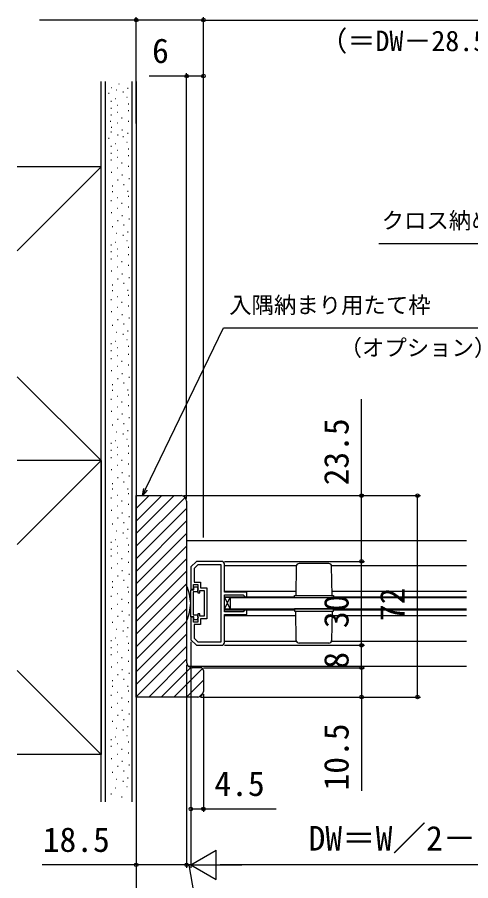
# Model space of a CAD drawing. Units: millimetres, scale not verified. Extents: x -525 to 525, y -783 to 779.
# Drawn here: x -97 to 65, y -626.9 to -318.2 of the extents above; entities that cross this region are included whole.
import ezdxf
from ezdxf.enums import TextEntityAlignment as Align

# ---------------------------------------------------------------- set-up
doc = ezdxf.new("R2010")
doc.units = ezdxf.units.MM
doc.header["$LTSCALE"] = 4
for name, color, linetype in [('0-3_YKK_11', 7, 'Continuous'), ('0-4_YKK_12', 2, 'Continuous'), ('0-5_YKK_13', 4, 'Continuous'), ('0-7_YKK_D', 6, 'Continuous'), ('0-9_YSS_K', 3, 'Continuous')]:
    doc.layers.add(name, color=color, linetype=linetype)
doc.styles.add('ＭＳ ゴシック', font='')
doc.styles.get('ＭＳ ゴシック').set_extended_font_data('MS Gothic')

msp = doc.modelspace()

# ---------------------------------------------------------------- linework, layer by layer
at = {"layer": '0-3_YKK_11'}
for points in [[(-24, -512.7), (-33, -512.7), (-35, -514.7), (-35, -522.7), (-34, -522.7), (-34, -521), (-32.5, -521), (-32.5, -523.9), (-31.8, -523.9), (-31.8, -523.1), (-30.2, -523.1), (-30.2, -527.7), (-30.2, -532.3), (-31.8, -532.3), (-31.8, -531.5), (-32.5, -531.5), (-32.5, -534.4), (-34, -534.4), (-34, -532.7), (-35, -532.7), (-35, -540.7), (-33, -542.7), (-24, -542.7)], [(-23, -541.7), (-23, -531.7), (-15, -531.7), (-15, -530), (-15.6, -530), (-15.8, -530.2), (-16.3, -530.7), (-23, -530.7), (-23, -524.7), (-16.3, -524.7), (-15.8, -525.2), (-15.6, -525.4), (-15, -525.4), (-15, -523.7), (-23, -523.7), (-23, -513.7)]]:
    msp.add_lwpolyline(points, dxfattribs=at)
msp.add_lwpolyline([(-24.2, -541.5), (-24.2, -513.9), (-32.503, -513.9), (-33.8, -515.197), (-33.8, -520.1), (-31.6, -520.1), (-31.6, -522.2), (-29.3, -522.2), (-29.3, -533.2), (-31.6, -533.2), (-31.6, -535.3), (-33.8, -535.3), (-33.8, -540.203), (-32.503, -541.5)], close=True, dxfattribs=at)
for centre, start, end in [((-24, -513.7), 0.00001, 89.99999), ((-24, -541.7), 270.00001, 359.99999)]:
    msp.add_arc(centre, 1, start, end, dxfattribs=at)
at = {"layer": '0-4_YKK_12'}
for p, q in [((-36.5, -505.2), (63.5, -505.2)), ((-23, -514.2), (2.715, -514.2)), ((15.285, -514.2), (63.5, -514.2)), ((-23, -523.4), (2.527, -523.4)), ((15.5, -523.4), (63.5, -523.4)), ((-23, -525.4), (2, -525.4)), ((-15.6, -525.4), (-15.499, -525.4)), ((16, -525.4), (63.5, -525.4)), ((-23, -530), (2, -530)), ((16, -530), (63.5, -530)), ((-23, -532), (2.527, -532)), ((15.473, -532), (63.5, -532)), ((-23, -541.2), (2.715, -541.2)), ((15.285, -541.2), (63.5, -541.2)), ((-35.827, -550.2), (63.5, -550.2))]:
    msp.add_line(p, q, dxfattribs=at)
at = {"layer": '0-5_YKK_13'}
for p, q in [((2.684, -514.433), (2.5, -524.95)), ((14.317, -513.45), (3.683, -513.45)), ((15.5, -524.95), (15.316, -514.433)), ((-23, -525.55), (-21, -529.85)), ((-23, -529.85), (-21, -525.55)), ((2.684, -540.967), (2.5, -530.45)), ((15.5, -530.45), (15.316, -540.967)), ((14.317, -541.95), (3.683, -541.95))]:
    msp.add_line(p, q, dxfattribs=at)
for points in [[(-35, -532.55), (-35, -522.85), (-33.9, -522.85), (-33.9, -521.75), (-32.6, -521.75), (-32.6, -522.35), (-32.4, -522.55), (-32.4, -522.65), (-32.6, -522.85), (-32.6, -523.55), (-34.2, -523.55), (-34.2, -531.85), (-32.6, -531.85), (-32.6, -532.55), (-32.4, -532.75), (-32.4, -532.85), (-32.6, -533.05), (-32.6, -533.65), (-33.9, -533.65), (-33.9, -532.55)], [(-23, -525.55), (-21, -525.55), (-21, -529.85), (-23, -529.85)], [(16, -525.7), (2, -525.7), (2, -524.95), (16, -524.95)], [(16, -529.7), (2, -529.7), (2, -530.45), (16, -530.45)]]:
    msp.add_lwpolyline(points, close=True, dxfattribs=at)
msp.add_lwpolyline([(63.5, -525.7), (-21, -525.7), (-21, -529.7), (63.5, -529.7)], dxfattribs=at)
for centre, radius, start, end in [((3.683, -514.45), 1, 90, 179), ((14.317, -514.45), 1, 1, 90), ((-54.958, -529.002), 20, 3.73196, 22.64926), ((-54.958, -526.398), 20, 337.35074, 356.26804), ((3.683, -540.95), 1, 181, 270), ((14.317, -540.95), 1, 270, 359)]:
    msp.add_arc(centre, radius, start, end, dxfattribs=at)
at = {"layer": '0-7_YKK_D'}
for p, q in [((-54.5, -356.2), (-54.5, -318.2)), ((-30.5, -504.2), (-30.5, -318.2)), ((-30.5, -504.2), (-30.5, -318.2)), ((-30.5, -319.2), (141, -319.2)), ((-36.5, -490.204), (-36.5, -338.2)), ((-30.5, -504.2), (-30.5, -338.2)), ((-37.5, -489.204), (47, -489.204)), ((-37.5, -489.204), (27, -489.204)), ((46, -561.204), (46, -489.204)), ((-23, -512.7), (27, -512.7)), ((-23, -512.7), (27, -512.7)), ((26, -542.7), (26, -512.7)), ((-35, -541.493), (-35, -622.204)), ((-35, -541.493), (-35, -622.204)), ((-35, -541.493), (-35, -602.204)), ((-23, -542.7), (27, -542.7)), ((-23, -542.7), (27, -542.7)), ((26, -550.704), (26, -542.7)), ((-36.5, -549.704), (-36.5, -622.204)), ((-36.5, -549.704), (-36.5, -622.204)), ((-30.5, -550.704), (27, -550.704)), ((-30.5, -550.704), (27, -550.704)), ((-31.5, -561.204), (47, -561.204)), ((-31.5, -561.204), (27, -561.204)), ((-30.5, -560.204), (-30.5, -602.204)), ((-54.5, -564.204), (-54.5, -664.204)), ((-54.5, -564.204), (-54.5, -622.204)), ((-35, -621.204), (-25.907, -615.954)), ((-25.907, -626.454), (-25.907, -615.954)), ((-36.5, -621.204), (-39.05, -621.204)), ((-35, -621.204), (-36.5, -621.204)), ((-35, -621.204), (-36.5, -621.204)), ((-35, -621.204), (-32.45, -621.204)), ((-35, -621.204), (-25.907, -626.454)), ((-35, -621.204), (-16.813, -621.204)), ((154.5, -621.204), (-24.5, -621.204))]:
    msp.add_line(p, q, dxfattribs=at)
for points in [[(-30.5, -319.2), (-54.5, -319.2), (-89.005, -319.2)], [(-30.5, -339.2), (-36.5, -339.2), (-49.868, -339.2)], [(152.784, -461.2), (152.041, -458.761), (133.906, -399.204), (32.162, -399.204)], [(-52.283, -489.204), (-51.175, -486.907), (-23.321, -429.204), (77.544, -429.204)], [(26, -512.7), (26, -489.204), (26, -454.699)], [(-50.559, -487.204), (-52.283, -489.204), (-51.79, -486.61)], [(26, -550.704), (26, -561.204), (26, -594.754)], [(-35, -601.204), (-30.5, -601.204), (-4.45, -601.204)], [(-36.5, -621.204), (-54.5, -621.204), (-88.05, -621.204)], [(-35.75, -621.204), (-32.292, -641.204), (-10.019, -641.204)]]:
    msp.add_lwpolyline(points, dxfattribs=at)
for centre in [(-54.5, -319.2), (-30.5, -319.2), (-30.5, -319.2), (-36.5, -339.2), (-30.5, -339.2), (26, -489.204), (46, -489.204), (26, -512.7), (26, -512.7), (26, -542.7), (26, -542.7), (26, -550.704), (26, -550.704), (26, -561.204), (46, -561.204), (-35, -601.204), (-30.5, -601.204), (-54.5, -621.204), (-36.5, -621.204), (-36.5, -621.204)]:
    msp.add_circle(centre, 0.637, dxfattribs=at)
at = {"layer": '0-9_YSS_K'}
for p, q in [((-67, -598.7), (-67, -341.2)), ((-65.5, -598.7), (-65.5, -341.2)), ((-60.557, -342.14), (-60.757, -342.14)), ((-56, -598.7), (-56, -341.2)), ((-54.5, -341.2), (-54.5, -598.7)), ((-64.153, -345.494), (-64.353, -345.494)), ((-63.303, -343.392), (-63.503, -343.392)), ((-61.407, -344.243), (-61.607, -344.243)), ((-59.052, -344.916), (-59.252, -344.916)), ((-57.383, -343.72), (-57.583, -343.72)), ((-63.394, -348.327), (-63.594, -348.327)), ((-61.744, -347.383), (-61.944, -347.383)), ((-57.719, -346.86), (-57.919, -346.86)), ((-63.394, -350.774), (-63.594, -350.774)), ((-61.151, -349.754), (-61.351, -349.754)), ((-57.127, -349.232), (-57.327, -349.232)), ((-57.127, -351.678), (-57.327, -351.678)), ((-63.394, -353.22), (-63.594, -353.22)), ((-61.151, -352.201), (-61.351, -352.201)), ((-59.581, -354.23), (-59.781, -354.23)), ((-63.568, -355.433), (-63.768, -355.433)), ((-63.201, -357.564), (-63.401, -357.564)), ((-61.151, -356.024), (-61.351, -356.024)), ((-57.127, -355.501), (-57.327, -355.501)), ((-63.391, -359.279), (-63.591, -359.279)), ((-60.959, -360.367), (-61.159, -360.367)), ((-59.389, -358.573), (-59.589, -358.573)), ((-59.052, -360.993), (-59.252, -360.993)), ((-57.383, -359.798), (-57.583, -359.798)), ((-64.153, -361.572), (-64.353, -361.572)), ((-61.744, -363.46), (-61.944, -363.46)), ((-57.719, -362.938), (-57.919, -362.938)), ((-63.394, -364.405), (-63.594, -364.405)), ((-63.394, -366.851), (-63.594, -366.851)), ((-61.151, -365.832), (-61.351, -365.832)), ((-57.127, -365.309), (-57.327, -365.309)), ((-63.394, -369.297), (-63.594, -369.297)), ((-61.151, -368.278), (-61.351, -368.278)), ((-59.581, -370.307), (-59.781, -370.307)), ((-57.127, -367.755), (-57.327, -367.755)), ((-67, -371.7), (-97, -401.7)), ((-67, -371.7), (-97, -371.7)), ((-67, -476.7), (-67, -371.7)), ((-61.151, -372.101), (-61.351, -372.101)), ((-57.127, -371.578), (-57.327, -371.578)), ((-63.201, -373.641), (-63.401, -373.641)), ((-60.959, -376.444), (-61.159, -376.444)), ((-59.389, -374.65), (-59.589, -374.65)), ((-56.934, -375.922), (-57.134, -375.922)), ((-62.865, -378.575), (-63.065, -378.575)), ((-58.841, -378.052), (-59.041, -378.052)), ((-62.865, -380.574), (-63.065, -380.574)), ((-57.383, -380.52), (-57.583, -380.52)), ((-57.127, -382.249), (-57.327, -382.249)), ((-63.394, -383.791), (-63.594, -383.791)), ((-61.151, -382.772), (-61.351, -382.772)), ((-59.581, -384.8), (-59.781, -384.8)), ((-63.201, -388.134), (-63.401, -388.134)), ((-61.151, -386.595), (-61.351, -386.595)), ((-57.127, -386.072), (-57.327, -386.072)), ((-60.959, -390.938), (-61.159, -390.938)), ((-59.389, -389.144), (-59.589, -389.144)), ((-56.934, -390.415), (-57.134, -390.415)), ((-62.865, -393.069), (-63.065, -393.069)), ((-58.841, -392.546), (-59.041, -392.546)), ((-57.383, -395.013), (-57.583, -395.013)), ((-61.407, -395.536), (-61.607, -395.536)), ((-59.052, -396.209), (-59.252, -396.209)), ((-57.719, -398.153), (-57.919, -398.153)), ((-63.394, -399.62), (-63.594, -399.62)), ((-61.744, -398.676), (-61.944, -398.676)), ((-61.151, -401.047), (-61.351, -401.047)), ((-57.127, -400.525), (-57.327, -400.525)), ((-63.394, -402.067), (-63.594, -402.067)), ((-61.151, -403.654), (-61.351, -403.654)), ((-57.127, -403.132), (-57.327, -403.132)), ((-63.394, -404.674), (-63.594, -404.674)), ((-59.581, -405.683), (-59.781, -405.683)), ((-57.127, -406.955), (-57.327, -406.955)), ((-63.201, -409.017), (-63.401, -409.017)), ((-61.151, -407.477), (-61.351, -407.477)), ((-59.389, -410.026), (-59.589, -410.026)), ((-60.959, -411.821), (-61.159, -411.821)), ((-58.841, -413.429), (-59.041, -413.429)), ((-56.934, -411.298), (-57.134, -411.298)), ((-62.865, -413.951), (-63.065, -413.951)), ((-62.865, -415.951), (-63.065, -415.951)), ((-57.383, -415.896), (-57.583, -415.896)), ((-63.394, -419.168), (-63.594, -419.168)), ((-61.151, -418.148), (-61.351, -418.148)), ((-57.127, -417.626), (-57.327, -417.626)), ((-61.151, -421.971), (-61.351, -421.971)), ((-59.581, -420.177), (-59.781, -420.177)), ((-57.127, -421.448), (-57.327, -421.448)), ((-63.201, -423.511), (-63.401, -423.511)), ((-59.389, -424.52), (-59.589, -424.52)), ((-56.934, -425.792), (-57.134, -425.792)), ((-62.865, -428.445), (-63.065, -428.445)), ((-60.959, -426.314), (-61.159, -426.314)), ((-58.841, -427.923), (-59.041, -427.923)), ((-61.407, -430.912), (-61.607, -430.912)), ((-59.052, -431.585), (-59.252, -431.585)), ((-57.383, -430.39), (-57.583, -430.39)), ((-63.394, -434.997), (-63.594, -434.997)), ((-61.744, -434.052), (-61.944, -434.052)), ((-57.719, -433.53), (-57.919, -433.53)), ((-63.394, -437.443), (-63.594, -437.443)), ((-61.151, -436.424), (-61.351, -436.424)), ((-57.127, -435.901), (-57.327, -435.901)), ((-63.394, -440.293), (-63.594, -440.293)), ((-61.151, -439.274), (-61.351, -439.274)), ((-59.581, -441.302), (-59.781, -441.302)), ((-57.127, -438.751), (-57.327, -438.751)), ((-61.151, -443.097), (-61.351, -443.097)), ((-57.127, -442.574), (-57.327, -442.574)), ((-97, -446.7), (-67, -476.7)), ((-63.201, -444.636), (-63.401, -444.636)), ((-60.959, -447.44), (-61.159, -447.44)), ((-59.389, -445.646), (-59.589, -445.646)), ((-56.934, -446.917), (-57.134, -446.917)), ((-62.865, -449.571), (-63.065, -449.571)), ((-58.841, -449.048), (-59.041, -449.048)), ((-62.865, -451.57), (-63.065, -451.57)), ((-57.383, -451.515), (-57.583, -451.515)), ((-57.127, -453.245), (-57.327, -453.245)), ((-63.394, -454.787), (-63.594, -454.787)), ((-61.151, -453.767), (-61.351, -453.767)), ((-59.581, -455.796), (-59.781, -455.796)), ((-63.201, -459.13), (-63.401, -459.13)), ((-61.151, -457.59), (-61.351, -457.59)), ((-57.127, -457.068), (-57.327, -457.068)), ((-60.959, -461.934), (-61.159, -461.934)), ((-59.389, -460.139), (-59.589, -460.139)), ((-56.934, -461.411), (-57.134, -461.411)), ((-62.865, -464.064), (-63.065, -464.064)), ((-58.841, -463.542), (-59.041, -463.542)), ((-57.383, -466.009), (-57.583, -466.009)), ((-61.407, -466.532), (-61.607, -466.532)), ((-59.052, -467.204), (-59.252, -467.204)), ((-57.719, -469.149), (-57.919, -469.149)), ((-63.394, -470.616), (-63.594, -470.616)), ((-61.744, -469.672), (-61.944, -469.672)), ((-61.151, -472.043), (-61.351, -472.043)), ((-57.127, -471.52), (-57.327, -471.52)), ((-63.394, -473.062), (-63.594, -473.062)), ((-61.151, -474.634), (-61.351, -474.634)), ((-57.127, -474.111), (-57.327, -474.111)), ((-67, -476.7), (-97, -476.7)), ((-97, -506.7), (-67, -476.7)), ((-67, -476.7), (-97, -476.7)), ((-63.394, -475.653), (-63.594, -475.653)), ((-59.581, -476.662), (-59.781, -476.662)), ((-57.127, -477.934), (-57.327, -477.934)), ((-63.201, -479.996), (-63.401, -479.996)), ((-61.151, -478.457), (-61.351, -478.457)), ((-59.389, -481.006), (-59.589, -481.006)), ((-60.959, -482.8), (-61.159, -482.8)), ((-58.841, -484.408), (-59.041, -484.408)), ((-56.934, -482.277), (-57.134, -482.277)), ((-62.865, -484.931), (-63.065, -484.931)), ((-62.865, -486.93), (-63.065, -486.93)), ((-57.383, -486.875), (-57.583, -486.875)), ((-63.394, -490.147), (-63.594, -490.147)), ((-61.151, -489.127), (-61.351, -489.127)), ((-57.127, -488.605), (-57.327, -488.605)), ((-54.5, -489.204), (-38.5, -489.204)), ((-54.5, -496.204), (-54.5, -489.204)), ((-54.5, -489.329), (-54.374, -489.204)), ((-54.5, -493.819), (-49.884, -489.204)), ((-54.5, -498.31), (-45.394, -489.204)), ((-54.5, -502.8), (-40.904, -489.204)), ((-54.5, -507.29), (-37.043, -489.833)), ((-61.151, -492.95), (-61.351, -492.95)), ((-59.581, -491.156), (-59.781, -491.156)), ((-57.127, -492.428), (-57.327, -492.428)), ((-54.5, -511.78), (-36.5, -493.78)), ((-36.5, -491.204), (-36.5, -548.704)), ((-63.201, -494.49), (-63.401, -494.49)), ((-59.389, -495.499), (-59.589, -495.499)), ((-56.934, -496.771), (-57.134, -496.771)), ((-62.865, -499.424), (-63.065, -499.424)), ((-60.959, -497.294), (-61.159, -497.294)), ((-58.841, -498.902), (-59.041, -498.902)), ((-54.5, -516.27), (-36.5, -498.27)), ((-61.407, -501.891), (-61.607, -501.891)), ((-59.052, -502.564), (-59.252, -502.564)), ((-57.383, -501.369), (-57.583, -501.369)), ((-54.5, -520.76), (-36.5, -502.76)), ((-63.394, -505.976), (-63.594, -505.976)), ((-61.744, -505.031), (-61.944, -505.031)), ((-57.719, -504.509), (-57.919, -504.509)), ((-63.394, -508.422), (-63.594, -508.422)), ((-61.151, -507.403), (-61.351, -507.403)), ((-57.127, -506.88), (-57.327, -506.88)), ((-57.127, -509.251), (-57.327, -509.251)), ((-54.5, -525.25), (-36.5, -507.25)), ((-63.394, -510.793), (-63.594, -510.793)), ((-61.151, -509.774), (-61.351, -509.774)), ((-59.581, -511.802), (-59.781, -511.802)), ((-54.5, -529.74), (-36.5, -511.74)), ((-63.201, -515.136), (-63.401, -515.136)), ((-61.151, -513.596), (-61.351, -513.596)), ((-57.127, -513.074), (-57.327, -513.074)), ((-60.959, -517.94), (-61.159, -517.94)), ((-59.389, -516.145), (-59.589, -516.145)), ((-56.934, -517.417), (-57.134, -517.417)), ((-54.5, -534.231), (-36.5, -516.231)), ((-62.865, -520.07), (-63.065, -520.07)), ((-58.841, -519.548), (-59.041, -519.548)), ((-54.5, -538.721), (-36.5, -520.721)), ((-62.865, -522.07), (-63.065, -522.07)), ((-61.151, -524.267), (-61.351, -524.267)), ((-57.383, -522.015), (-57.583, -522.015)), ((-57.127, -523.745), (-57.327, -523.745)), ((-63.394, -525.287), (-63.594, -525.287)), ((-59.581, -526.296), (-59.781, -526.296)), ((-57.127, -527.568), (-57.327, -527.568)), ((-54.5, -543.211), (-36.5, -525.211)), ((-63.201, -529.63), (-63.401, -529.63)), ((-61.151, -528.09), (-61.351, -528.09)), ((-59.389, -530.639), (-59.589, -530.639)), ((-54.5, -547.701), (-36.5, -529.701)), ((-60.959, -532.433), (-61.159, -532.433)), ((-56.934, -531.911), (-57.134, -531.911)), ((-62.865, -534.564), (-63.065, -534.564)), ((-61.407, -537.031), (-61.607, -537.031)), ((-58.841, -534.042), (-59.041, -534.042)), ((-57.383, -536.509), (-57.583, -536.509)), ((-54.5, -552.191), (-36.5, -534.191)), ((-59.052, -537.704), (-59.252, -537.704)), ((-57.719, -539.649), (-57.919, -539.649)), ((-54.5, -556.681), (-36.5, -538.681)), ((-63.394, -541.116), (-63.594, -541.116)), ((-61.744, -540.171), (-61.944, -540.171)), ((-61.151, -542.543), (-61.351, -542.543)), ((-57.127, -542.02), (-57.327, -542.02)), ((-54.5, -561.171), (-36.5, -543.171)), ((-63.394, -543.562), (-63.594, -543.562)), ((-63.394, -546.162), (-63.594, -546.162)), ((-61.151, -545.142), (-61.351, -545.142)), ((-57.127, -544.62), (-57.327, -544.62)), ((-61.151, -548.965), (-61.351, -548.965)), ((-59.581, -547.171), (-59.781, -547.171)), ((-57.127, -548.443), (-57.327, -548.443)), ((-50.042, -561.204), (-36.5, -547.662)), ((-67, -581.7), (-97, -551.7)), ((-63.201, -550.505), (-63.401, -550.505)), ((-59.389, -551.514), (-59.589, -551.514)), ((-45.552, -561.204), (-34.991, -550.643)), ((-41.062, -561.204), (-30.825, -550.966)), ((-31.5, -550.704), (-34.5, -550.704)), ((-30.5, -551.704), (-30.5, -559.204)), ((-62.865, -555.439), (-63.065, -555.439)), ((-60.959, -553.308), (-61.159, -553.308)), ((-58.841, -554.917), (-59.041, -554.917)), ((-56.934, -552.786), (-57.134, -552.786)), ((-36.572, -561.204), (-30.5, -555.132)), ((-62.865, -557.439), (-63.065, -557.439)), ((-57.383, -557.384), (-57.583, -557.384)), ((-63.394, -560.655), (-63.594, -560.655)), ((-61.151, -559.636), (-61.351, -559.636)), ((-59.581, -561.665), (-59.781, -561.665)), ((-57.127, -559.113), (-57.327, -559.113)), ((-32.5, -561.204), (-54.5, -561.204)), ((-32.024, -561.146), (-30.557, -559.679)), ((-61.151, -563.459), (-61.351, -563.459)), ((-57.127, -562.936), (-57.327, -562.936)), ((-63.201, -564.999), (-63.401, -564.999)), ((-60.959, -567.802), (-61.159, -567.802)), ((-59.389, -566.008), (-59.589, -566.008)), ((-56.934, -567.28), (-57.134, -567.28)), ((-62.865, -569.933), (-63.065, -569.933)), ((-58.841, -569.41), (-59.041, -569.41)), ((-61.407, -572.4), (-61.607, -572.4)), ((-59.052, -573.073), (-59.252, -573.073)), ((-57.383, -571.877), (-57.583, -571.877)), ((-63.394, -576.484), (-63.594, -576.484)), ((-61.744, -575.54), (-61.944, -575.54)), ((-57.719, -575.017), (-57.919, -575.017)), ((-63.394, -578.931), (-63.594, -578.931)), ((-61.151, -577.911), (-61.351, -577.911)), ((-59.581, -579.94), (-59.781, -579.94)), ((-57.127, -577.389), (-57.327, -577.389)), ((-63.201, -583.274), (-63.401, -583.274)), ((-61.151, -581.734), (-61.351, -581.734)), ((-57.127, -581.212), (-57.327, -581.212)), ((-60.959, -586.078), (-61.159, -586.078)), ((-59.389, -584.283), (-59.589, -584.283)), ((-56.934, -585.555), (-57.134, -585.555)), ((-62.865, -588.208), (-63.065, -588.208)), ((-58.841, -587.686), (-59.041, -587.686)), ((-61.407, -590.676), (-61.607, -590.676)), ((-59.052, -591.348), (-59.252, -591.348)), ((-57.383, -590.153), (-57.583, -590.153)), ((-61.744, -593.816), (-61.944, -593.816)), ((-57.719, -593.293), (-57.919, -593.293)), ((-63.394, -595.97), (-63.594, -595.97)), ((-59.581, -596.979), (-59.781, -596.979))]:
    msp.add_line(p, q, dxfattribs=at)
for points in [[(-67, -476.7), (-67, -581.7), (-97, -581.7)], [(-54.5, -561.204), (-54.5, -554.204), (-54.5, -496.204)]]:
    msp.add_lwpolyline(points, dxfattribs=at)
for centre, radius, start, end in [((-38.5, -491.204), 2, 0, 90), ((-34.5, -548.704), 2, 180, 270), ((-31.5, -551.704), 1, 0, 90), ((-32.5, -559.204), 2, 270, 0)]:
    msp.add_arc(centre, radius, start, end, dxfattribs=at)

# ---------------------------------------------------------------- texts
at = {"layer": '0-7_YKK_D', "style": 'ＭＳ ゴシック'}
for s, height, p in [('（＝DW－28.5）', 7.331, (10.96, -332.507)), ('6', 8.798, (-48.823, -337.2)), ('クロス納め用見切材', 5.865, (33.172, -395.534)), ('入隅納まり用たて枠', 5.865, (-21.305, -425.771)), ('（オプション）', 5.865, (18.149, -441.014)), ('4.5', 8.798, (-26.564, -599.204)), ('18.5', 8.798, (-87.891, -619.204)), ('DW＝W／2－17', 8.798, (7.08, -618.727))]:
    msp.add_text(s, height=height, dxfattribs=at).set_placement(p, align=Align.BOTTOM_LEFT)
for s, p in [('23.5', (24, -485.54)), ('72', (44, -534.067)), ('30', (24, -536.564)), ('8', (24, -551.066)), ('10.5', (24, -594.595))]:
    msp.add_text(s, height=8.798, rotation=90, dxfattribs=at).set_placement(p, align=Align.BOTTOM_LEFT)

doc.saveas('drawing.dxf')
